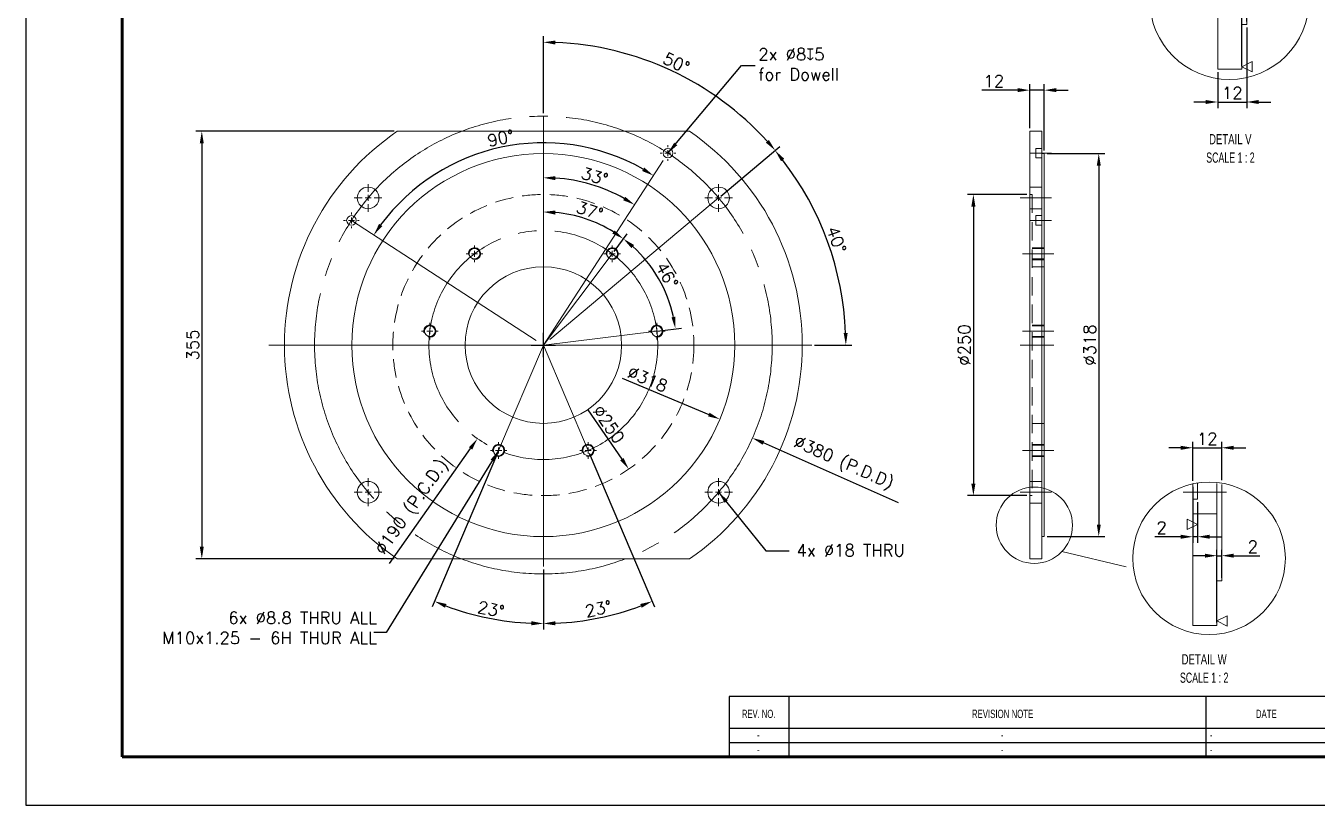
# Model space of a CAD drawing. Header units: millimetres. Extents: x -658 to 2778, y -783 to 455.
# Drawn here: x 1098 to 2170, y -783 to -136 of the extents above; entities that cross this region are included whole.
import ezdxf

# ---------------------------------------------------------------- set-up
doc = ezdxf.new("R2010")
doc.units = ezdxf.units.MM
doc.header["$LTSCALE"] = 12
doc.header["$MEASUREMENT"] = 0
doc.header["$PDSIZE"] = -3
for name, pattern in [('SLD-Center', [19.05, 15.24, -1.27, 1.27, -1.27]), ('SLD-Dashed', [1.905, 1.27, -0.635]), ('SLD-Solid', [0])]:
    doc.linetypes.add(name, pattern=pattern)
doc.layers.get('0').update_dxf_attribs({"color": 6})
for name, color, linetype in [('Frame-title', 6, 'Continuous'), ('mainline', 3, 'Continuous'), ('text-title', 7, 'Continuous')]:
    doc.layers.add(name, color=color, linetype=linetype)
doc.styles.add('SLDTEXTSTYLE1', font='TXT', dxfattribs={"width": 0.695402})
doc.styles.add('SLDTEXTSTYLE2', font='TXT', dxfattribs={"width": 0.7})
doc.styles.add('SLDTEXTSTYLE3', font='TXT', dxfattribs={"width": 0.645455})
doc.styles.get("Standard").update_dxf_attribs({"font": 'romans.shx'})
doc.dimstyles.new('ISO-25', dxfattribs={"dimtxt": 2.5, "dimasz": 2.5, "dimexe": 1.25, "dimexo": 0.625, "dimtad": 1, "dimtxsty": 'Standard', "dimcen": 2.5, "dimadec": 0, "dimazin": 0, "dimtfac": 1, "dimtmove": 0, "dimatfit": 3, "dimfxl": 0, "dimarcsym": 0})

# ---------------------------------------------------------------- blocks, each defined once
blk = doc.blocks.new('*D95')
at = {"color": 0, "linetype": 'SLD-Solid', "lineweight": -2}
for p, q in [((1586.3, -323.1), (1597.1, -308.7)), ((1624.4, -389.1), (1642.2, -386.9))]:
    blk.add_line(p, q, dxfattribs=at)
blk.add_arc((1527.6, -400.9), 110.5, 12.1877, 47.8123, dxfattribs=at)
at = {"color": 0, "linetype": 'SLD-Solid'}
for points in [[(1600.7, -320.4), (1602.9, -317.8), (1594.1, -312.7)], [(1637.3, -377.3), (1634, -377.9), (1637.3, -387.5)]]:
    blk.add_solid(points, dxfattribs=at)
at = {"layer": 'Defpoints', "color": 0, "linetype": 'SLD-Solid'}
for p in [(1584.8, -325.1), (1629.8, -358.9), (1621.9, -389.4), (1527.6, -400.9), (1527.6, -400.9)]:
    blk.add_point(p, dxfattribs=at)
at = {"color": 7, "linetype": 'SLD-Solid', "lineweight": 0, "insert": (1629.1, -330.8), "char_height": 10, "attachment_point": 1, "rotation": 300}
blk.add_mtext('46°', dxfattribs=at)
blk = doc.blocks.new('*D99')
at = {"color": 0, "linetype": 'SLD-Solid', "lineweight": -2}
for p, q in [((1675.1, -277.2), (1723.9, -236.2)), ((1752.9, -400.9), (1783.8, -400.9))]:
    blk.add_line(p, q, dxfattribs=at)
blk.add_arc((1527.6, -400.9), 251.2, 2.2808, 37.7192, dxfattribs=at)
at = {"color": 0, "linetype": 'SLD-Solid'}
for points in [[(1725, -248.3), (1727.6, -246.2), (1720.1, -239.4)], [(1780.3, -390.9), (1777, -391), (1778.8, -400.9)]]:
    blk.add_solid(points, dxfattribs=at)
at = {"layer": 'Defpoints', "color": 0, "linetype": 'SLD-Solid'}
for p in [(1673.2, -278.8), (1772.1, -343), (1299.7, -400.9), (1527.6, -400.9), (1750.4, -400.9)]:
    blk.add_point(p, dxfattribs=at)
at = {"color": 7, "linetype": 'SLD-Solid', "lineweight": 0, "insert": (1772, -301.3), "char_height": 10, "attachment_point": 1, "rotation": 290}
blk.add_mtext('40°', dxfattribs=at)
blk = doc.blocks.new('*D102')
at = {"color": 0, "linetype": 'SLD-Solid', "lineweight": -2}
for p, q in [((1403.8, -223.4), (1239, -223.4)), ((1244, -233.4), (1244, -568.4)), ((1403.8, -578.4), (1239, -578.4))]:
    blk.add_line(p, q, dxfattribs=at)
at = {"color": 0, "linetype": 'SLD-Solid'}
for points in [[(1242.3, -233.4), (1245.6, -233.4), (1244, -223.4)], [(1242.3, -568.4), (1245.6, -568.4), (1244, -578.4)]]:
    blk.add_solid(points, dxfattribs=at)
at = {"layer": 'Defpoints', "color": 0, "linetype": 'SLD-Solid'}
for p in [(1406.3, -223.4), (1244, -578.4), (1406.3, -578.4)]:
    blk.add_point(p, dxfattribs=at)
at = {"color": 7, "linetype": 'SLD-Solid', "lineweight": 0, "insert": (1231.5, -400.9), "char_height": 10, "attachment_point": 2, "rotation": 90}
blk.add_mtext('355', dxfattribs=at)
blk = doc.blocks.new('*D103')
at = {"color": 0, "linetype": 'SLD-Solid', "lineweight": -2}
blk.add_line((1593.1, -428.4), (1665, -458.6), dxfattribs=at)
at = {"color": 0, "linetype": 'SLD-Solid'}
blk.add_solid([(1665.6, -457.1), (1664.4, -460.1), (1674.2, -462.5)], dxfattribs=at)
at = {"layer": 'Defpoints', "color": 0, "linetype": 'SLD-Solid'}
for p in [(1381, -339.4), (1674.2, -462.5)]:
    blk.add_point(p, dxfattribs=at)
at = {"color": 7, "linetype": 'SLD-Solid', "lineweight": 0, "insert": (1600.3, -417.9), "char_height": 10, "attachment_point": 1, "rotation": 337.2252}
blk.add_mtext('∅318', dxfattribs=at)
blk = doc.blocks.new('*D104')
at = {"color": 0, "linetype": 'SLD-Solid', "lineweight": -2}
blk.add_line((1564.6, -454.7), (1592.8, -495.7), dxfattribs=at)
at = {"color": 0, "linetype": 'SLD-Solid'}
blk.add_solid([(1594.2, -494.7), (1591.4, -496.6), (1598.5, -503.9)], dxfattribs=at)
at = {"layer": 'Defpoints', "color": 0, "linetype": 'SLD-Solid'}
for p in [(1456.8, -297.9), (1598.5, -503.9)]:
    blk.add_point(p, dxfattribs=at)
at = {"color": 7, "linetype": 'SLD-Solid', "lineweight": 0, "insert": (1576.3, -449.7), "char_height": 10, "attachment_point": 1, "rotation": 304.5201}
blk.add_mtext('∅250', dxfattribs=at)
blk = doc.blocks.new('SW_CENTERMARKSYMBOL_74')
at = {"color": 0, "linetype": 'SLD-Solid', "lineweight": 0}
for p, q in [((0, 1.25), (0, 47.52)), ((-1.25, 0), (-56.98, 0)), ((0, 0), (-0.63, 0)), ((0, 0), (0, 0.63)), ((0, 0), (0, -0.63)), ((0, 0), (0.63, 0)), ((1.25, 0), (55.7, 0)), ((0, -1.25), (0, -45.97))]:
    blk.add_line(p, q, dxfattribs=at)
blk = doc.blocks.new('SW_CENTERMARKSYMBOL_75')
at = {"color": 0, "linetype": 'SLD-Solid', "lineweight": 0}
for p, q in [((0, 1.25), (0, 2.875)), ((-1.25, 0), (-2.875, 0)), ((0, 0), (-0.625, 0)), ((0, 0), (0, 0.625)), ((0, 0), (0, -0.625)), ((0, 0), (0.625, 0)), ((1.25, 0), (2.875, 0)), ((0, -1.25), (0, -2.875))]:
    blk.add_line(p, q, dxfattribs=at)
blk = doc.blocks.new('SW_CENTERMARKSYMBOL_76')
at = {"color": 0, "linetype": 'SLD-Solid', "lineweight": 0}
for p, q in [((0, 1.25), (0, 2.875)), ((-1.25, 0), (-2.875, 0)), ((0, 0), (-0.625, 0)), ((0, 0), (0, 0.625)), ((0, 0), (0, -0.625)), ((0, 0), (0.625, 0)), ((1.25, 0), (2.875, 0)), ((0, -1.25), (0, -2.875))]:
    blk.add_line(p, q, dxfattribs=at)
blk = doc.blocks.new('SW_CENTERMARKSYMBOL_77')
at = {"color": 0, "linetype": 'SLD-Solid', "lineweight": 0}
for p, q in [((0, 1.25), (0, 2.875)), ((-1.25, 0), (-2.875, 0)), ((0, 0), (-0.625, 0)), ((0, 0), (0, 0.625)), ((0, 0), (0, -0.625)), ((0, 0), (0.625, 0)), ((1.25, 0), (2.875, 0)), ((0, -1.25), (0, -2.875))]:
    blk.add_line(p, q, dxfattribs=at)
blk = doc.blocks.new('SW_CENTERMARKSYMBOL_78')
at = {"color": 0, "linetype": 'SLD-Solid', "lineweight": 0}
for p, q in [((0, 1.25), (0, 2.875)), ((-1.25, 0), (-2.875, 0)), ((0, 0), (-0.625, 0)), ((0, 0), (0, 0.625)), ((0, 0), (0, -0.625)), ((0, 0), (0.625, 0)), ((1.25, 0), (2.875, 0)), ((0, -1.25), (0, -2.875))]:
    blk.add_line(p, q, dxfattribs=at)
blk = doc.blocks.new('SW_CENTERMARKSYMBOL_79')
at = {"color": 0, "linetype": 'SLD-Solid', "lineweight": 0}
for p, q in [((-1.25, 0), (-1.725, 0)), ((0, 0), (-0.625, 0)), ((0, 1.25), (0, 1.725)), ((0, 0), (0, 0.625)), ((0, 0), (0, -0.625)), ((0, 0), (0.625, 0)), ((1.25, 0), (1.725, 0)), ((0, -1.25), (0, -1.725))]:
    blk.add_line(p, q, dxfattribs=at)
blk = doc.blocks.new('SW_CENTERMARKSYMBOL_80')
at = {"color": 0, "linetype": 'SLD-Solid', "lineweight": 0}
for p, q in [((-1.25, 0), (-1.725, 0)), ((0, 0), (-0.625, 0)), ((0, 1.25), (0, 1.725)), ((0, 0), (0, 0.625)), ((0, 0), (0, -0.625)), ((0, 0), (0.625, 0)), ((1.25, 0), (1.725, 0)), ((0, -1.25), (0, -1.725))]:
    blk.add_line(p, q, dxfattribs=at)
blk = doc.blocks.new('SW_CENTERMARKSYMBOL_81')
at = {"color": 0, "linetype": 'SLD-Solid', "lineweight": 0}
for p, q in [((-1.25, 0), (-1.725, 0)), ((0, 0), (-0.625, 0)), ((0, 1.25), (0, 1.725)), ((0, 0), (0, 0.625)), ((0, 0), (0, -0.625)), ((0, 0), (0.625, 0)), ((1.25, 0), (1.725, 0)), ((0, -1.25), (0, -1.725))]:
    blk.add_line(p, q, dxfattribs=at)
blk = doc.blocks.new('SW_CENTERMARKSYMBOL_82')
at = {"color": 0, "linetype": 'SLD-Solid', "lineweight": 0}
for p, q in [((-1.25, 0), (-1.725, 0)), ((0, 0), (-0.625, 0)), ((0, 1.25), (0, 1.725)), ((0, 0), (0, 0.625)), ((0, 0), (0, -0.625)), ((0, 0), (0.625, 0)), ((1.25, 0), (1.725, 0)), ((0, -1.25), (0, -1.725))]:
    blk.add_line(p, q, dxfattribs=at)
blk = doc.blocks.new('SW_CENTERMARKSYMBOL_83')
at = {"color": 0, "linetype": 'SLD-Solid', "lineweight": 0}
for p, q in [((-1.25, 0), (-1.725, 0)), ((0, 0), (-0.625, 0)), ((0, 1.25), (0, 1.725)), ((0, 0), (0, 0.625)), ((0, 0), (0, -0.625)), ((0, 0), (0.625, 0)), ((1.25, 0), (1.725, 0)), ((0, -1.25), (0, -1.725))]:
    blk.add_line(p, q, dxfattribs=at)
blk = doc.blocks.new('SW_CENTERMARKSYMBOL_84')
at = {"color": 0, "linetype": 'SLD-Solid', "lineweight": 0}
for p, q in [((-1.25, 0), (-1.725, 0)), ((0, 0), (-0.625, 0)), ((0, 1.25), (0, 1.725)), ((0, 0), (0, 0.625)), ((0, 0), (0, -0.625)), ((0, 0), (0.625, 0)), ((1.25, 0), (1.725, 0)), ((0, -1.25), (0, -1.725))]:
    blk.add_line(p, q, dxfattribs=at)
blk = doc.blocks.new('SW_CENTERMARKSYMBOL_85')
at = {"color": 0, "linetype": 'SLD-Solid', "lineweight": 0}
for p, q in [((-1.25, 0), (-1.625, 0)), ((0, 0), (-0.625, 0)), ((0, 1.25), (0, 1.625)), ((0, 0), (0, 0.625)), ((0, 0), (0, -0.625)), ((0, 0), (0.625, 0)), ((1.25, 0), (1.625, 0)), ((0, -1.25), (0, -1.625))]:
    blk.add_line(p, q, dxfattribs=at)
blk = doc.blocks.new('SW_CENTERMARKSYMBOL_86')
at = {"color": 0, "linetype": 'SLD-Solid', "lineweight": 0}
for p, q in [((-1.25, 0), (-1.625, 0)), ((0, 0), (-0.625, 0)), ((0, 1.25), (0, 1.625)), ((0, 0), (0, 0.625)), ((0, 0), (0, -0.625)), ((0, 0), (0.625, 0)), ((1.25, 0), (1.625, 0)), ((0, -1.25), (0, -1.625))]:
    blk.add_line(p, q, dxfattribs=at)
blk = doc.blocks.new('*D105')
at = {"color": 0, "linetype": 'SLD-Solid', "lineweight": -2}
for p, q in [((1921.5, -189.3), (1891.8, -189.3)), ((1931.5, -220.9), (1931.5, -184.3)), ((1943.5, -189.3), (1931.5, -189.3)), ((1943.5, -239.4), (1943.5, -184.3)), ((1953.5, -189.3), (1963.5, -189.3))]:
    blk.add_line(p, q, dxfattribs=at)
at = {"color": 0, "linetype": 'SLD-Solid'}
for points in [[(1921.5, -187.6), (1921.5, -190.9), (1931.5, -189.3)], [(1953.5, -187.6), (1953.5, -190.9), (1943.5, -189.3)]]:
    blk.add_solid(points, dxfattribs=at)
at = {"layer": 'Defpoints', "color": 0, "linetype": 'SLD-Solid'}
for p in [(1943.5, -189.3), (1931.5, -223.4), (1943.5, -241.9)]:
    blk.add_point(p, dxfattribs=at)
at = {"color": 7, "linetype": 'SLD-Solid', "lineweight": 0, "insert": (1901.7, -176.8), "char_height": 10, "attachment_point": 2}
blk.add_mtext('12', dxfattribs=at)
blk = doc.blocks.new('*D106')
at = {"color": 0, "linetype": 'SLD-Solid', "lineweight": -2}
for p, q in [((1946, -241.9), (1993.8, -241.9)), ((1988.8, -251.9), (1988.8, -549.9)), ((1946, -559.9), (1993.8, -559.9))]:
    blk.add_line(p, q, dxfattribs=at)
at = {"color": 0, "linetype": 'SLD-Solid'}
for points in [[(1987.2, -251.9), (1990.5, -251.9), (1988.8, -241.9)], [(1987.2, -549.9), (1990.5, -549.9), (1988.8, -559.9)]]:
    blk.add_solid(points, dxfattribs=at)
at = {"layer": 'Defpoints', "color": 0, "linetype": 'SLD-Solid'}
for p in [(1943.5, -241.9), (1943.5, -559.9), (1988.8, -559.9)]:
    blk.add_point(p, dxfattribs=at)
at = {"color": 7, "linetype": 'SLD-Solid', "lineweight": 0, "insert": (1976.3, -400.9), "char_height": 10, "attachment_point": 2, "rotation": 90}
blk.add_mtext('%%c318', dxfattribs=at)
blk = doc.blocks.new('*D93')
at = {"color": 0, "linetype": 'SLD-Solid', "lineweight": -2}
for p, q in [((1565.7, -490.7), (1619.9, -618.3)), ((1527.6, -587.3), (1527.6, -637.1))]:
    blk.add_line(p, q, dxfattribs=at)
blk.add_arc((1527.6, -400.9), 231.2, 272.4785, 290.5215, dxfattribs=at)
at = {"color": 0, "linetype": 'SLD-Solid'}
for points in [[(1608, -615.9), (1609.3, -619), (1617.9, -613.7)], [(1537.6, -633.6), (1537.6, -630.2), (1527.6, -632.1)]]:
    blk.add_solid(points, dxfattribs=at)
at = {"layer": 'Defpoints', "color": 0, "linetype": 'SLD-Solid'}
for p in [(1527.6, -210.9), (1527.6, -400.9), (1564.7, -488.4), (1527.6, -584.8), (1558.5, -630.1)]:
    blk.add_point(p, dxfattribs=at)
at = {"color": 7, "linetype": 'SLD-Solid', "lineweight": 0, "insert": (1561.4, -617.2), "char_height": 10, "attachment_point": 1, "rotation": 11.5}
blk.add_mtext('23°', dxfattribs=at)
blk = doc.blocks.new('*D94')
at = {"color": 0, "linetype": 'SLD-Solid', "lineweight": -2}
blk.add_line((1586.3, -323.1), (1597.1, -308.7), dxfattribs=at)
blk.add_arc((1527.6, -400.9), 110.5, 58.1877, 84.8123, dxfattribs=at)
at = {"color": 0, "linetype": 'SLD-Solid'}
for points in [[(1537.5, -292.6), (1537.7, -289.2), (1527.6, -290.4)], [(1586.8, -305.7), (1584.9, -308.4), (1594.1, -312.7)]]:
    blk.add_solid(points, dxfattribs=at)
at = {"layer": 'Defpoints', "color": 0, "linetype": 'SLD-Solid'}
for p in [(1527.6, -210.9), (1573.7, -300.5), (1584.8, -325.1), (1527.6, -400.9), (1527.6, -584.8)]:
    blk.add_point(p, dxfattribs=at)
at = {"color": 7, "linetype": 'SLD-Solid', "lineweight": 0, "insert": (1557.2, -281.1), "char_height": 10, "attachment_point": 1, "rotation": 341.5}
blk.add_mtext('37°', dxfattribs=at)
blk = doc.blocks.new('*D96')
at = {"color": 0, "linetype": 'SLD-Solid', "lineweight": -2}
blk.add_arc((1527.6, -400.9), 139, 61.1238, 85.8762, dxfattribs=at)
at = {"color": 0, "linetype": 'SLD-Solid'}
for points in [[(1537.5, -264), (1537.7, -260.7), (1527.6, -262)], [(1595.6, -277.8), (1593.9, -280.7), (1603.3, -284.4)]]:
    blk.add_solid(points, dxfattribs=at)
at = {"layer": 'Defpoints', "color": 0, "linetype": 'SLD-Solid'}
for p in [(1527.6, -210.9), (1631.1, -241.6), (1579.7, -272.1), (1527.6, -400.9), (1527.6, -584.8)]:
    blk.add_point(p, dxfattribs=at)
at = {"color": 7, "linetype": 'SLD-Solid', "lineweight": 0, "insert": (1561, -252.9), "char_height": 10, "attachment_point": 1, "rotation": 343.5}
blk.add_mtext('33°', dxfattribs=at)
blk = doc.blocks.new('*D97')
at = {"color": 0, "linetype": 'SLD-Solid', "lineweight": -2}
blk.add_arc((1527.6, -400.9), 167.9, 60.4139, 143.5861, dxfattribs=at)
at = {"color": 0, "linetype": 'SLD-Solid'}
for points in [[(1611.4, -253.5), (1609.6, -256.4), (1619, -260.2)], [(1393.9, -302.2), (1391.2, -300.3), (1386.8, -309.5)]]:
    blk.add_solid(points, dxfattribs=at)
at = {"layer": 'Defpoints', "color": 0, "linetype": 'SLD-Solid'}
for p in [(1536.4, -233.3), (1631.1, -241.6), (1368.3, -297.5), (1527.6, -400.9), (1527.6, -400.9)]:
    blk.add_point(p, dxfattribs=at)
at = {"color": 7, "linetype": 'SLD-Solid', "lineweight": 0, "insert": (1480.3, -226.6), "char_height": 10, "attachment_point": 1, "rotation": 12}
blk.add_mtext('90°', dxfattribs=at)
blk = doc.blocks.new('*D98')
at = {"color": 0, "linetype": 'SLD-Solid', "lineweight": -2}
for p, q in [((1527.6, -208.4), (1527.6, -144.5)), ((1675.1, -277.2), (1724, -236.1))]:
    blk.add_line(p, q, dxfattribs=at)
blk.add_arc((1527.6, -400.9), 251.4, 42.2791, 87.7209, dxfattribs=at)
at = {"color": 0, "linetype": 'SLD-Solid'}
for points in [[(1537.6, -151.4), (1537.6, -148.1), (1527.6, -149.5)], [(1714.9, -230.7), (1712.4, -232.9), (1720.2, -239.3)]]:
    blk.add_solid(points, dxfattribs=at)
at = {"layer": 'Defpoints', "color": 0, "linetype": 'SLD-Solid'}
for p in [(1665.8, -190.9), (1527.6, -210.9), (1673.2, -278.8), (1527.6, -400.9), (1527.6, -584.8)]:
    blk.add_point(p, dxfattribs=at)
at = {"color": 7, "linetype": 'SLD-Solid', "lineweight": 0, "insert": (1630.1, -157.5), "char_height": 10, "attachment_point": 1, "rotation": 335}
blk.add_mtext('50°', dxfattribs=at)
blk = doc.blocks.new('*D100')
at = {"color": 0, "linetype": 'SLD-Solid', "lineweight": -2}
for p, q in [((1527.6, -410.9), (1527.6, -390.9)), ((1517.6, -400.9), (1537.6, -400.9)), ((1399.8, -582.4), (1467.2, -486.8))]:
    blk.add_line(p, q, dxfattribs=at)
at = {"color": 0, "linetype": 'SLD-Solid'}
blk.add_solid([(1465.8, -485.8), (1468.5, -487.7), (1472.9, -478.6)], dxfattribs=at)
at = {"layer": 'Defpoints', "color": 0, "linetype": 'SLD-Solid'}
for p in [(1582.3, -323.3), (1472.9, -478.6)]:
    blk.add_point(p, dxfattribs=at)
at = {"color": 7, "linetype": 'SLD-Solid', "lineweight": 0, "insert": (1386.8, -570.1), "char_height": 10, "attachment_point": 1, "rotation": 54.8462}
blk.add_mtext('∅190 (P.C.D.)', dxfattribs=at)
blk = doc.blocks.new('*D101')
at = {"color": 0, "linetype": 'SLD-Solid', "lineweight": -2}
for p, q in [((1527.6, -410.9), (1527.6, -390.9)), ((1517.6, -400.9), (1537.6, -400.9)), ((1822.6, -532), (1710.4, -482.2))]:
    blk.add_line(p, q, dxfattribs=at)
at = {"color": 0, "linetype": 'SLD-Solid'}
blk.add_solid([(1711.1, -480.6), (1709.7, -483.7), (1701.2, -478.1)], dxfattribs=at)
at = {"layer": 'Defpoints', "color": 0, "linetype": 'SLD-Solid'}
for p in [(1354, -323.8), (1701.2, -478.1)]:
    blk.add_point(p, dxfattribs=at)
at = {"color": 7, "linetype": 'SLD-Solid', "lineweight": 0, "insert": (1738.7, -475.4), "char_height": 10, "attachment_point": 1, "rotation": 336.0362}
blk.add_mtext('∅380 (P.D.D)', dxfattribs=at)
blk = doc.blocks.new('*D107')
at = {"color": 0, "linetype": 'SLD-Solid', "lineweight": -2}
for p, q in [((1929, -275.9), (1879.7, -275.9)), ((1884.7, -285.9), (1884.7, -515.9)), ((1929, -525.9), (1879.7, -525.9))]:
    blk.add_line(p, q, dxfattribs=at)
at = {"color": 0, "linetype": 'SLD-Solid'}
for points in [[(1883, -285.9), (1886.4, -285.9), (1884.7, -275.9)], [(1883, -515.9), (1886.4, -515.9), (1884.7, -525.9)]]:
    blk.add_solid(points, dxfattribs=at)
at = {"layer": 'Defpoints', "color": 0, "linetype": 'SLD-Solid'}
for p in [(1931.5, -275.9), (1884.7, -525.9), (1931.5, -525.9)]:
    blk.add_point(p, dxfattribs=at)
at = {"color": 7, "linetype": 'SLD-Solid', "lineweight": 0, "insert": (1872.2, -400.9), "char_height": 10, "attachment_point": 2, "rotation": 90}
blk.add_mtext('%%c250', dxfattribs=at)
blk = doc.blocks.new('SW_NOTE_53')
at = {"color": 0, "linetype": 'Continuous', "lineweight": 0, "attachment_point": 2}
for s, insert, char_height, style in [('DETAIL V', (4.56, 2.73), 2.117, 'SLDTEXTSTYLE2'), ('SCALE 1 : 2', (4.59, -1.09), 2.1167, 'SLDTEXTSTYLE3')]:
    blk.add_mtext(s, dxfattribs=dict(at, insert=insert, char_height=char_height, style=style))
blk = doc.blocks.new('SW_NOTE_54')
at = {"color": 0, "linetype": 'Continuous', "lineweight": 0, "attachment_point": 2}
for s, insert, char_height, style in [('DETAIL W', (4.93, 2.73), 2.117, 'SLDTEXTSTYLE2'), ('SCALE 1 : 2', (4.93, -1.09), 2.1167, 'SLDTEXTSTYLE3')]:
    blk.add_mtext(s, dxfattribs=dict(at, insert=insert, char_height=char_height, style=style))
blk = doc.blocks.new('*D110')
at = {"color": 0, "linetype": 'SLD-Solid', "lineweight": -2}
for p, q in [((-3.5, 60.21), (-3.5, 26.66)), ((-1.5, 51.25), (-1.5, 26.66)), ((-8.5, 29.16), (-19.33, 29.16)), ((-1.5, 29.16), (-3.5, 29.16)), ((3.5, 29.16), (8.5, 29.16))]:
    blk.add_line(p, q, dxfattribs=at)
at = {"color": 0, "linetype": 'SLD-Solid'}
for points in [[(-8.5, 29.99), (-8.5, 28.33), (-3.5, 29.16)], [(3.5, 29.99), (3.5, 28.33), (-1.5, 29.16)]]:
    blk.add_solid(points, dxfattribs=at)
at = {"layer": 'Defpoints', "color": 0, "linetype": 'SLD-Solid'}
for p in [(-3.5, 61.46), (-1.5, 52.5), (-3.5, 29.16)]:
    blk.add_point(p, dxfattribs=at)
at = {"color": 7, "linetype": 'SLD-Solid', "lineweight": 0, "insert": (-16.42, 35.41), "char_height": 5, "attachment_point": 2}
blk.add_mtext('2', dxfattribs=at)
blk = doc.blocks.new('*D111')
at = {"color": 0, "linetype": 'SLD-Solid', "lineweight": -2}
for p, q in [((1.5, 22.82), (-3.5, 22.82)), ((6.5, 1.25), (6.5, 25.32)), ((6.5, 22.82), (8.5, 22.82)), ((8.5, 19.75), (8.5, 25.32)), ((13.5, 22.82), (24.33, 22.82))]:
    blk.add_line(p, q, dxfattribs=at)
at = {"color": 0, "linetype": 'SLD-Solid'}
for points in [[(1.5, 23.66), (1.5, 21.99), (6.5, 22.82)], [(13.5, 23.66), (13.5, 21.99), (8.5, 22.82)]]:
    blk.add_solid(points, dxfattribs=at)
at = {"layer": 'Defpoints', "color": 0, "linetype": 'SLD-Solid'}
for p in [(8.5, 22.82), (8.5, 18.5), (6.5, 0)]:
    blk.add_point(p, dxfattribs=at)
at = {"color": 7, "linetype": 'SLD-Solid', "lineweight": 0, "insert": (21.42, 29.07), "char_height": 5, "attachment_point": 2}
blk.add_mtext('2', dxfattribs=at)
blk = doc.blocks.new('*D112')
at = {"color": 0, "linetype": 'SLD-Solid', "lineweight": -2}
for p, q in [((8.5, 17.25), (8.5, -16.12)), ((-3.5, -1.25), (-3.5, -16.12)), ((-8.5, -13.62), (-13.5, -13.62)), ((-3.5, -13.62), (8.5, -13.62)), ((13.5, -13.62), (18.5, -13.62))]:
    blk.add_line(p, q, dxfattribs=at)
at = {"color": 0, "linetype": 'SLD-Solid'}
for points in [[(-8.5, -12.79), (-8.5, -14.45), (-3.5, -13.62)], [(13.5, -12.79), (13.5, -14.45), (8.5, -13.62)]]:
    blk.add_solid(points, dxfattribs=at)
at = {"layer": 'Defpoints', "color": 0, "linetype": 'SLD-Solid'}
for p in [(8.5, 18.5), (-3.5, 0), (8.5, -13.62)]:
    blk.add_point(p, dxfattribs=at)
at = {"color": 7, "linetype": 'SLD-Solid', "lineweight": 0, "insert": (2.5, -7.37), "char_height": 5, "attachment_point": 2}
blk.add_mtext('12', dxfattribs=at)
blk = doc.blocks.new('SW_SFSYMBOL_10')
at = {"color": 0, "linetype": 'SLD-Solid', "lineweight": 0}
for p, q in [((0, 0), (2.14, 1.07)), ((0, 0), (2.14, -1.07)), ((2.14, 1.07), (2.14, -1.07))]:
    blk.add_line(p, q, dxfattribs=at)
blk = doc.blocks.new('SW_SFSYMBOL_11')
at = {"color": 0, "linetype": 'SLD-Solid', "lineweight": 0}
for p, q in [((0, 0), (-2.14, 1.07)), ((-2.14, -1.07), (-2.14, 1.07)), ((0, 0), (-2.14, -1.07))]:
    blk.add_line(p, q, dxfattribs=at)
blk = doc.blocks.new('*D113')
at = {"color": 0, "linetype": 'SLD-Solid', "lineweight": -2}
for p, q in [((-3.76, 61.38), (-3.76, 38.14)), ((-1.76, 55.02), (-1.76, 38.14)), ((-8.76, 40.64), (-19.59, 40.64)), ((-1.76, 40.64), (-3.76, 40.64)), ((3.24, 40.64), (8.24, 40.64))]:
    blk.add_line(p, q, dxfattribs=at)
at = {"color": 0, "linetype": 'SLD-Solid'}
for points in [[(-8.76, 41.47), (-8.76, 39.81), (-3.76, 40.64)], [(3.24, 41.47), (3.24, 39.81), (-1.76, 40.64)]]:
    blk.add_solid(points, dxfattribs=at)
at = {"layer": 'Defpoints', "color": 0, "linetype": 'SLD-Solid'}
for p in [(-3.76, 62.63), (-1.76, 56.27), (-3.76, 40.64)]:
    blk.add_point(p, dxfattribs=at)
at = {"color": 7, "linetype": 'SLD-Solid', "lineweight": 0, "insert": (-16.68, 46.89), "char_height": 5, "attachment_point": 2}
blk.add_mtext('2', dxfattribs=at)
blk = doc.blocks.new('*D114')
at = {"color": 0, "linetype": 'SLD-Solid', "lineweight": -2}
for p, q in [((1.24, 32.77), (-3.76, 32.77)), ((6.24, 5.02), (6.24, 35.27)), ((6.24, 32.77), (8.24, 32.77)), ((8.24, 23.52), (8.24, 35.27)), ((13.24, 32.77), (24.07, 32.77))]:
    blk.add_line(p, q, dxfattribs=at)
at = {"color": 0, "linetype": 'SLD-Solid'}
for points in [[(1.24, 33.61), (1.24, 31.94), (6.24, 32.77)], [(13.24, 33.61), (13.24, 31.94), (8.24, 32.77)]]:
    blk.add_solid(points, dxfattribs=at)
at = {"layer": 'Defpoints', "color": 0, "linetype": 'SLD-Solid'}
for p in [(8.24, 32.77), (8.24, 22.27), (6.24, 3.77)]:
    blk.add_point(p, dxfattribs=at)
at = {"color": 7, "linetype": 'SLD-Solid', "lineweight": 0, "insert": (21.16, 39.02), "char_height": 5, "attachment_point": 2}
blk.add_mtext('2', dxfattribs=at)
blk = doc.blocks.new('*D115')
at = {"color": 0, "linetype": 'SLD-Solid', "lineweight": -2}
for p, q in [((-8.76, 77.57), (-13.76, 77.57)), ((-3.76, 63.88), (-3.76, 80.07)), ((-3.76, 77.57), (8.24, 77.57)), ((8.24, 64.17), (8.24, 80.07)), ((13.24, 77.57), (18.24, 77.57))]:
    blk.add_line(p, q, dxfattribs=at)
at = {"color": 0, "linetype": 'SLD-Solid'}
for points in [[(-8.76, 78.4), (-8.76, 76.73), (-3.76, 77.57)], [(13.24, 78.4), (13.24, 76.73), (8.24, 77.57)]]:
    blk.add_solid(points, dxfattribs=at)
at = {"layer": 'Defpoints', "color": 0, "linetype": 'SLD-Solid'}
for p in [(8.24, 77.57), (-3.76, 62.63), (8.24, 62.92)]:
    blk.add_point(p, dxfattribs=at)
at = {"color": 7, "linetype": 'SLD-Solid', "lineweight": 0, "insert": (2.24, 83.82), "char_height": 5, "attachment_point": 2}
blk.add_mtext('12', dxfattribs=at)
blk = doc.blocks.new('SW_SFSYMBOL_12')
at = {"color": 0, "linetype": 'SLD-Solid', "lineweight": 0}
for p, q in [((0, 0), (-2.14, 1.07)), ((-2.14, -1.07), (-2.14, 1.07)), ((0, 0), (-2.14, -1.07))]:
    blk.add_line(p, q, dxfattribs=at)
blk = doc.blocks.new('SW_SFSYMBOL_13')
at = {"color": 0, "linetype": 'SLD-Solid', "lineweight": 0}
for p, q in [((0, 0), (2.14, 1.07)), ((0, 0), (2.14, -1.07)), ((2.14, 1.07), (2.14, -1.07))]:
    blk.add_line(p, q, dxfattribs=at)
blk = doc.blocks.new('*D109')
at = {"color": 0, "linetype": 'SLD-Solid', "lineweight": -2}
for p, q in [((1489.5, -490.7), (1435.3, -618.3)), ((1527.6, -587.3), (1527.6, -637.1))]:
    blk.add_line(p, q, dxfattribs=at)
blk.add_arc((1527.6, -400.9), 231.2, 249.4785, 267.5215, dxfattribs=at)
at = {"color": 0, "linetype": 'SLD-Solid'}
for points in [[(1445.9, -619), (1447.2, -615.9), (1437.3, -613.7)], [(1517.7, -630.2), (1517.6, -633.6), (1527.6, -632.1)]]:
    blk.add_solid(points, dxfattribs=at)
at = {"layer": 'Defpoints', "color": 0, "linetype": 'SLD-Solid'}
for p in [(1527.6, -210.9), (1527.6, -400.9), (1490.5, -488.4), (1527.6, -584.8), (1466.5, -623.9)]:
    blk.add_point(p, dxfattribs=at)
at = {"color": 7, "linetype": 'SLD-Solid', "lineweight": 0, "insert": (1474.2, -613.2), "char_height": 10, "attachment_point": 1, "rotation": 348.5}
blk.add_mtext('23°', dxfattribs=at)
blk = doc.blocks.new('A$C604833F0')
at = {"color": 7, "linetype": 'SLD-Solid', "lineweight": 15}
for p, q in [((-3.5, 0), (-3.5, 61.464)), ((6.5, 0), (6.5, 60.779)), ((8.5, 60.199), (8.5, 18.5)), ((6.5, 18.5), (8.5, 18.5)), ((6.5, 0), (-3.5, 0))]:
    blk.add_line(p, q, dxfattribs=at)
at = {"color": 7, "linetype": 'SLD-Dashed', "lineweight": 0}
for p, q in [((-1.5, 52.5), (-1.5, 61.695)), ((-3.5, 52.5), (-1.5, 52.5)), ((-3.5, 46.37), (6.5, 46.37))]:
    blk.add_line(p, q, dxfattribs=at)
at = {"color": 7, "linetype": 'SLD-Center', "lineweight": 0, "ltscale": 2}
blk.add_line((10.5, 55.37), (-7.5, 55.37), dxfattribs=at)
at = {"color": 7, "linetype": 'SLD-Solid', "lineweight": 0}
blk.add_circle((1.296, 28.753), 33.061, dxfattribs=at)
at = {"color": 7, "linetype": 'Continuous', "lineweight": 0, "xscale": 2.000000000000001, "yscale": 2.000000000000001, "zscale": 2.000000000000001}
for name, p in [('SW_SFSYMBOL_11', (-1.5, 41.394)), ('SW_SFSYMBOL_10', (6.5, 1.021))]:
    blk.add_blockref(name, p, dxfattribs=at)
at = {"color": 7, "linetype": 'SLD-Solid', "lineweight": 0}
for base, p1, p2, picture, middle in [((-3.5, 29.159), (-1.5, 52.5), (-3.5, 61.464), '*D110', (-16.417, 29.159)), ((8.5, 22.823), (6.5, 0), (8.5, 18.5), '*D111', (21.417, 22.823)), ((8.5, -13.621), (-3.5, 0), (8.5, 18.5), '*D112', (2.5, -13.621))]:
    dim = blk.add_linear_dim(base=base, p1=p1, p2=p2, dimstyle='ISO-25', override={"dimscale": 2, "dimdsep": 46, "dimclrt": 7, "dimadec": 2}, dxfattribs=at)
    dim.commit()
    dim.dimension.update_dxf_attribs({"geometry": picture, "text_midpoint": middle, "dimtype": 160})
blk = doc.blocks.new('A$C5A1A7249')
at = {"color": 7, "linetype": 'SLD-Center', "lineweight": 0, "ltscale": 2}
blk.add_line((10.24, 59.136), (-7.76, 59.136), dxfattribs=at)
at = {"color": 7, "linetype": 'SLD-Solid', "lineweight": 15}
for p, q in [((-3.76, 62.627), (-3.76, 3.766)), ((6.24, 62.736), (6.24, 3.766)), ((8.24, 22.266), (8.24, 62.267)), ((6.24, 22.266), (8.24, 22.266)), ((-3.76, 3.766), (6.24, 3.766))]:
    blk.add_line(p, q, dxfattribs=at)
at = {"color": 7, "linetype": 'SLD-Dashed', "lineweight": 0}
for p, q in [((-1.76, 62.997), (-1.76, 56.266)), ((-3.76, 56.266), (-1.76, 56.266)), ((-3.76, 50.136), (6.24, 50.136))]:
    blk.add_line(p, q, dxfattribs=at)
at = {"color": 7, "linetype": 'SLD-Solid', "lineweight": 0}
blk.add_circle((3, 31.679), 31.679, dxfattribs=at)
at = {"color": 7, "linetype": 'Continuous', "lineweight": 0, "xscale": 2.000000000000001, "yscale": 2.000000000000001, "zscale": 2.000000000000001}
for name, p in [('SW_SFSYMBOL_12', (-1.76, 45.773)), ('SW_SFSYMBOL_13', (6.24, 5.721))]:
    blk.add_blockref(name, p, dxfattribs=at)
at = {"color": 7, "linetype": 'SLD-Solid', "lineweight": 0}
for base, p1, p2, picture, middle in [((8.24, 77.567), (-3.76, 62.627), (8.24, 62.921), '*D115', (2.24, 77.567)), ((-3.76, 40.641), (-1.76, 56.266), (-3.76, 62.627), '*D113', (-16.677, 40.641)), ((8.24, 32.772), (6.24, 3.766), (8.24, 22.266), '*D114', (21.157, 32.772))]:
    dim = blk.add_linear_dim(base=base, p1=p1, p2=p2, dimstyle='ISO-25', override={"dimscale": 2, "dimdsep": 46, "dimclrt": 7, "dimadec": 2}, dxfattribs=at)
    dim.commit()
    dim.dimension.update_dxf_attribs({"geometry": picture, "text_midpoint": middle, "dimtype": 160})

msp = doc.modelspace()

# ---------------------------------------------------------------- linework, layer by layer
at = {"color": 7, "linetype": 'SLD-Solid', "lineweight": 15}
for p, q in [((1648.935, -223.433), (1406.293, -223.433)), ((1941.538, -223.433), (1931.538, -223.433)), ((1931.538, -223.433), (1931.538, -578.433)), ((1941.538, -223.433), (1941.538, -578.433)), ((1943.538, -241.933), (1941.538, -241.933)), ((1943.538, -400.933), (1943.538, -241.933)), ((1943.538, -559.933), (1943.538, -400.933)), ((1941.538, -559.933), (1943.538, -559.933)), ((1406.293, -578.433), (1648.935, -578.433)), ((1931.538, -578.433), (1941.538, -578.433))]:
    msp.add_line(p, q, dxfattribs=at)
at = {"color": 7, "linetype": 'SLD-Center', "lineweight": 0}
for p, q in [((1527.614, -400.933), (1631.095, -241.586)), ((1931.538, -241.586), (1949.538, -241.586)), ((1673.162, -278.803), (1527.614, -400.933)), ((1949.538, -278.803), (1923.538, -278.803)), ((1368.266, -297.452), (1527.614, -400.933)), ((1931.538, -297.452), (1949.538, -297.452)), ((1584.786, -325.063), (1527.614, -400.933)), ((1951.538, -325.063), (1925.538, -325.063)), ((1527.614, -400.933), (1621.906, -389.356)), ((1951.538, -389.356), (1925.538, -389.356)), ((1490.494, -488.381), (1527.614, -400.933)), ((1527.614, -400.933), (1564.733, -488.381)), ((1951.538, -400.933), (1923.538, -400.933)), ((1951.538, -488.381), (1925.538, -488.381)), ((1949.538, -523.063), (1923.538, -523.063))]:
    msp.add_line(p, q, dxfattribs=at)
at = {"color": 7, "linetype": 'SLD-Dashed', "lineweight": 0}
for p, q in [((1936.538, -241.586), (1936.538, -237.586)), ((1941.538, -237.586), (1936.538, -237.586)), ((1936.538, -245.586), (1936.538, -241.586)), ((1936.538, -245.586), (1941.538, -245.586)), ((1941.538, -269.803), (1931.538, -269.803)), ((1933.538, -275.933), (1931.538, -275.933)), ((1933.538, -275.933), (1933.538, -525.933)), ((1931.538, -287.803), (1941.538, -287.803)), ((1936.538, -297.452), (1936.538, -293.452)), ((1941.538, -293.452), (1936.538, -293.452)), ((1936.538, -301.452), (1936.538, -297.452)), ((1936.538, -301.452), (1941.538, -301.452)), ((1943.538, -320.063), (1933.538, -320.063)), ((1943.538, -320.663), (1933.538, -320.663)), ((1933.538, -329.463), (1943.538, -329.463)), ((1933.538, -330.063), (1943.538, -330.063)), ((1943.538, -335.933), (1933.538, -335.933)), ((1943.538, -384.356), (1933.538, -384.356)), ((1943.538, -384.956), (1933.538, -384.956)), ((1933.538, -393.756), (1943.538, -393.756)), ((1933.538, -394.356), (1943.538, -394.356)), ((1933.538, -465.933), (1943.538, -465.933)), ((1943.538, -483.381), (1933.538, -483.381)), ((1943.538, -483.981), (1933.538, -483.981)), ((1933.538, -492.781), (1943.538, -492.781)), ((1933.538, -493.381), (1943.538, -493.381)), ((1941.538, -514.063), (1931.538, -514.063)), ((1931.538, -525.933), (1933.538, -525.933)), ((1931.538, -532.063), (1941.538, -532.063))]:
    msp.add_line(p, q, dxfattribs=at)
at = {"color": 7, "linetype": 'SLD-Solid', "lineweight": 0}
msp.add_line((1958.18, -572.428), (2011.463, -585.034), dxfattribs=at)
at = {"color": 7, "linetype": 'SLD-Center', "lineweight": 0}
for radius in [190, 95]:
    msp.add_circle((1527.614, -400.933), radius, dxfattribs=at)
at = {"color": 7, "linetype": 'SLD-Solid', "lineweight": 15}
for centre, radius in [((1527.614, -400.933), 159), ((1631.095, -241.586), 4), ((1382.065, -278.803), 9), ((1673.162, -278.803), 9), ((1368.266, -297.452), 4), ((1470.441, -325.063), 4.4), ((1584.786, -325.063), 4.4), ((1527.614, -400.933), 65), ((1433.322, -389.356), 4.4), ((1621.906, -389.356), 4.4), ((1490.494, -488.381), 4.4), ((1564.733, -488.381), 4.4), ((1382.065, -523.063), 9), ((1673.162, -523.063), 9)]:
    msp.add_circle(centre, radius, dxfattribs=at)
at = {"color": 7, "linetype": 'SLD-Dashed', "lineweight": 0}
msp.add_circle((1527.614, -400.933), 125, dxfattribs=at)
at = {"color": 7, "linetype": 'SLD-Solid', "lineweight": 0}
msp.add_circle((1935.298, -550.521), 31.679, dxfattribs=at)
at = {"color": 7, "linetype": 'SLD-Solid', "lineweight": 15}
for start, end in [(124.35252, 235.64748), (304.35252, 55.64748)]:
    msp.add_arc((1527.614, -400.933), 215, start, end, dxfattribs=at)
at = {"color": 7, "linetype": 'SLD-Solid', "lineweight": 0}
for centre in [(1470.441, -325.063), (1584.786, -325.063), (1433.322, -389.356), (1621.906, -389.356), (1490.494, -488.381), (1564.733, -488.381)]:
    msp.add_arc(centre, 5, 255, 195, dxfattribs=at)
at = {"layer": 'Frame-title', "color": 179}
for p, q in [((1097.854, 405.081), (1097.854, -782.919)), ((1097.854, -782.919), (2777.854, -782.919))]:
    msp.add_line(p, q, dxfattribs=at)
at = {"layer": 'Frame-title', "lineweight": 60}
for p, q in [((1177.854, 365.081), (1177.854, -742.919)), ((1177.854, -742.919), (2697.854, -742.919))]:
    msp.add_line(p, q, dxfattribs=at)
at = {"layer": 'Frame-title', "color": 4}
for p, q in [((1681.854, -692.734), (1681.854, -742.919)), ((2177.854, -692.734), (1681.854, -692.734)), ((1731.854, -742.919), (1731.854, -692.734)), ((2077.854, -692.734), (2077.854, -742.919)), ((1681.854, -718.919), (2177.854, -718.919)), ((1681.854, -730.919), (2177.854, -730.919)), ((1681.854, -742.919), (2177.854, -742.919)), ((1681.854, -742.919), (2177.854, -742.919))]:
    msp.add_line(p, q, dxfattribs=at)

# ---------------------------------------------------------------- block references
at = {"color": 7, "linetype": 'Continuous', "lineweight": 0, "xscale": 4.000000000000002, "yscale": 4.000000000000002, "zscale": 4.000000000000002}
for name, p in [('SW_CENTERMARKSYMBOL_74', (1527.614, -400.933)), ('SW_CENTERMARKSYMBOL_86', (1631.095, -241.586)), ('SW_NOTE_53', (2079.805, -236.682)), ('SW_CENTERMARKSYMBOL_75', (1382.065, -278.803)), ('SW_CENTERMARKSYMBOL_78', (1673.162, -278.803)), ('SW_CENTERMARKSYMBOL_85', (1368.266, -297.452)), ('SW_CENTERMARKSYMBOL_84', (1470.441, -325.063)), ('SW_CENTERMARKSYMBOL_79', (1584.786, -325.063)), ('SW_CENTERMARKSYMBOL_83', (1433.322, -389.356)), ('SW_CENTERMARKSYMBOL_80', (1621.906, -389.356)), ('SW_CENTERMARKSYMBOL_82', (1490.494, -488.381)), ('SW_CENTERMARKSYMBOL_81', (1564.733, -488.381)), ('SW_CENTERMARKSYMBOL_76', (1382.065, -523.063)), ('SW_CENTERMARKSYMBOL_77', (1673.162, -523.063)), ('SW_NOTE_54', (2056.629, -668.478))]:
    msp.add_blockref(name, p, dxfattribs=at)
at = {"layer": 'mainline', "xscale": 2, "yscale": 2, "zscale": 2}
for name, p in [('A$C604833F0', (2094.675, -171.878)), ('A$C5A1A7249', (2074.426, -641.332))]:
    msp.add_blockref(name, p, dxfattribs=at)

# ---------------------------------------------------------------- texts
at = {"color": 7, "linetype": 'SLD-Solid', "lineweight": 0, "char_height": 10}
for s, insert, attachment_point in [('2x ∅8{\\fGDT;x}5\\Pfor Dowell', (1706.128, -154.486), 1), ('4x ∅18 THRU', (1737.828, -566.347), 1), ('6x ∅8.8 THRU ALL\\PM10x1.25 - 6H THUR ALL', (1389.407, -635.723), 6)]:
    msp.add_mtext(s, dxfattribs=dict(at, insert=insert, attachment_point=attachment_point))
at = {"layer": 'text-title', "style": 'SLDTEXTSTYLE1'}
for s, insert, char_height, attachment_point in [('REV. NO.', (1706.412, -703.712), 6.8, 2), ('REVISION NOTE', (1908.953, -703.612), 7, 2), ('DATE', (2127.949, -703.612), 7, 2), ('-', (1706.079, -721.917), 5.6, 2), ('-', (1908.609, -721.915), 5.6, 2), ('-', (2081.081, -721.915), 5.6, 1), ('-', (1706.079, -733.917), 5.6, 2), ('-', (1908.609, -733.915), 5.6, 2), ('-', (2081.081, -733.915), 5.6, 1)]:
    msp.add_mtext(s, dxfattribs=dict(at, insert=insert, char_height=char_height, attachment_point=attachment_point))

# ---------------------------------------------------------------- dimensions: what is measured, and where the dimension line sits
at = {"color": 7, "linetype": 'SLD-Solid', "lineweight": 0}
for base, line1, line2, picture, middle in [((1665.765, -190.885), ((1673.162, -278.803), (1527.614, -400.933)), ((1527.614, -210.87), (1527.614, -584.83)), '*D98', (1633.863, -173.08)), ((1536.399, -233.308), ((1527.614, -400.933), (1631.095, -241.586)), ((1368.266, -297.452), (1527.614, -400.933)), '*D97', (1492.715, -236.746)), ((1466.479, -623.894), ((1527.614, -584.83), (1527.614, -210.87)), ((1490.494, -488.381), (1527.614, -400.933)), '*D109', (1481.522, -627.483)), ((1558.457, -630.057), ((1527.614, -584.83), (1527.614, -210.87)), ((1564.733, -488.381), (1527.614, -400.933)), '*D93', (1573.706, -627.483)), ((1573.723, -300.531), ((1584.786, -325.063), (1527.614, -400.933)), ((1527.614, -210.87), (1527.614, -584.83)), '*D94', (1562.671, -296.159)), ((1579.672, -272.084), ((1527.614, -400.933), (1631.095, -241.586)), ((1527.614, -210.87), (1527.614, -584.83)), '*D96', (1567.083, -267.687)), ((1772.07, -342.996), ((1750.422, -400.933), (1299.679, -400.933)), ((1673.162, -278.803), (1527.614, -400.933)), '*D99', (1763.691, -315.008)), ((1629.81, -358.95), ((1527.614, -400.933), (1621.906, -389.356)), ((1584.786, -325.063), (1527.614, -400.933)), '*D95', (1623.296, -345.691))]:
    dim = msp.add_angular_dim_2l(base=base, line1=line1, line2=line2, dimstyle='ISO-25', override={"dimscale": 4, "dimdsep": 46, "dimclrt": 7}, dxfattribs=at)
    dim.commit()
    dim.dimension.update_dxf_attribs({"geometry": picture, "text_midpoint": middle, "dimtype": 162})
dim = msp.add_linear_dim(base=(1943.538, -189.255), p1=(1931.538, -223.433), p2=(1943.538, -241.933), dimstyle='ISO-25', override={"dimscale": 4, "dimdsep": 46, "dimclrt": 7, "dimadec": 2}, dxfattribs=at)
dim.commit()
dim.dimension.update_dxf_attribs({"geometry": '*D105', "text_midpoint": (1901.657, -189.255), "dimtype": 160})
dim = msp.add_linear_dim(base=(1243.965, -578.433), p1=(1406.293, -223.433), p2=(1406.293, -578.433), angle=90, dimstyle='ISO-25', override={"dimscale": 4, "dimdsep": 46, "dimclrt": 7}, dxfattribs=at)
dim.commit()
dim.dimension.update_dxf_attribs({"geometry": '*D102', "text_midpoint": (1243.965, -400.933), "dimtype": 160})
for base, p1, p2, picture, middle in [((1988.848, -559.933), (1943.538, -241.933), (1943.538, -559.933), '*D106', (1988.848, -400.933)), ((1884.706, -525.933), (1931.538, -275.933), (1931.538, -525.933), '*D107', (1884.706, -400.933))]:
    dim = msp.add_linear_dim(base=base, p1=p1, p2=p2, angle=90, text='%%c<>', dimstyle='ISO-25', override={"dimscale": 4, "dimdsep": 46, "dimclrt": 7, "dimadec": 2}, dxfattribs=at)
    dim.commit()
    dim.dimension.update_dxf_attribs({"geometry": picture, "text_midpoint": middle, "dimtype": 160})
for p1, p2, picture, middle in [((1456.777, -297.942), (1598.451, -503.924), '*D104', (1575.85, -471.065)), ((1381.011, -339.383), (1674.217, -462.484), '*D103', (1611.449, -436.131))]:
    dim = msp.add_diameter_dim_2p(p1=p1, p2=p2, dimstyle='ISO-25', override={"dimscale": 4, "dimdsep": 46, "dimclrt": 7, "dimtofl": 0}, dxfattribs=at)
    dim.commit()
    dim.dimension.update_dxf_attribs({"geometry": picture, "text_midpoint": middle, "dimtype": 163})
dim = msp.add_diameter_dim_2p(p1=(1353.991, -323.763), p2=(1701.236, -478.103), text='<> (P.D.D)', dimstyle='ISO-25', override={"dimscale": 4, "dimdsep": 46, "dimclrt": 7, "dimtofl": 0}, dxfattribs=at)
dim.commit()
dim.dimension.update_dxf_attribs({"geometry": '*D101', "text_midpoint": (1775.921, -511.299), "dimtype": 163})
dim = msp.add_diameter_dim_2p(p1=(1582.312, -323.26), p2=(1472.915, -478.606), text='<> (P.C.D.)', dimstyle='ISO-25', override={"dimscale": 4, "dimdsep": 46, "dimclrt": 7, "dimtofl": 0}, dxfattribs=at)
dim.commit()
dim.dimension.update_dxf_attribs({"geometry": '*D100', "text_midpoint": (1422.35, -532.835)})

# ---------------------------------------------------------------- leaders
for points, override in [([(1631.095, -241.586), (1692.216, -168.827), (1703.425, -168.827)], {"dimscale": 4, "dimdsep": 46, "dimclrt": 7, "dimtofl": 0}), ([(1490.494, -488.381), (1396.956, -639.534), (1386.786, -639.534)], {"dimscale": 4, "dimdsep": 46, "dimclrt": 7}), ([(1673.162, -523.063), (1712.252, -571.857), (1731.65, -571.857)], {"dimscale": 4, "dimdsep": 46, "dimclrt": 7, "dimtofl": 0})]:
    msp.add_leader(points, dimstyle='ISO-25', override=override, dxfattribs=at)

doc.saveas('drawing.dxf')
